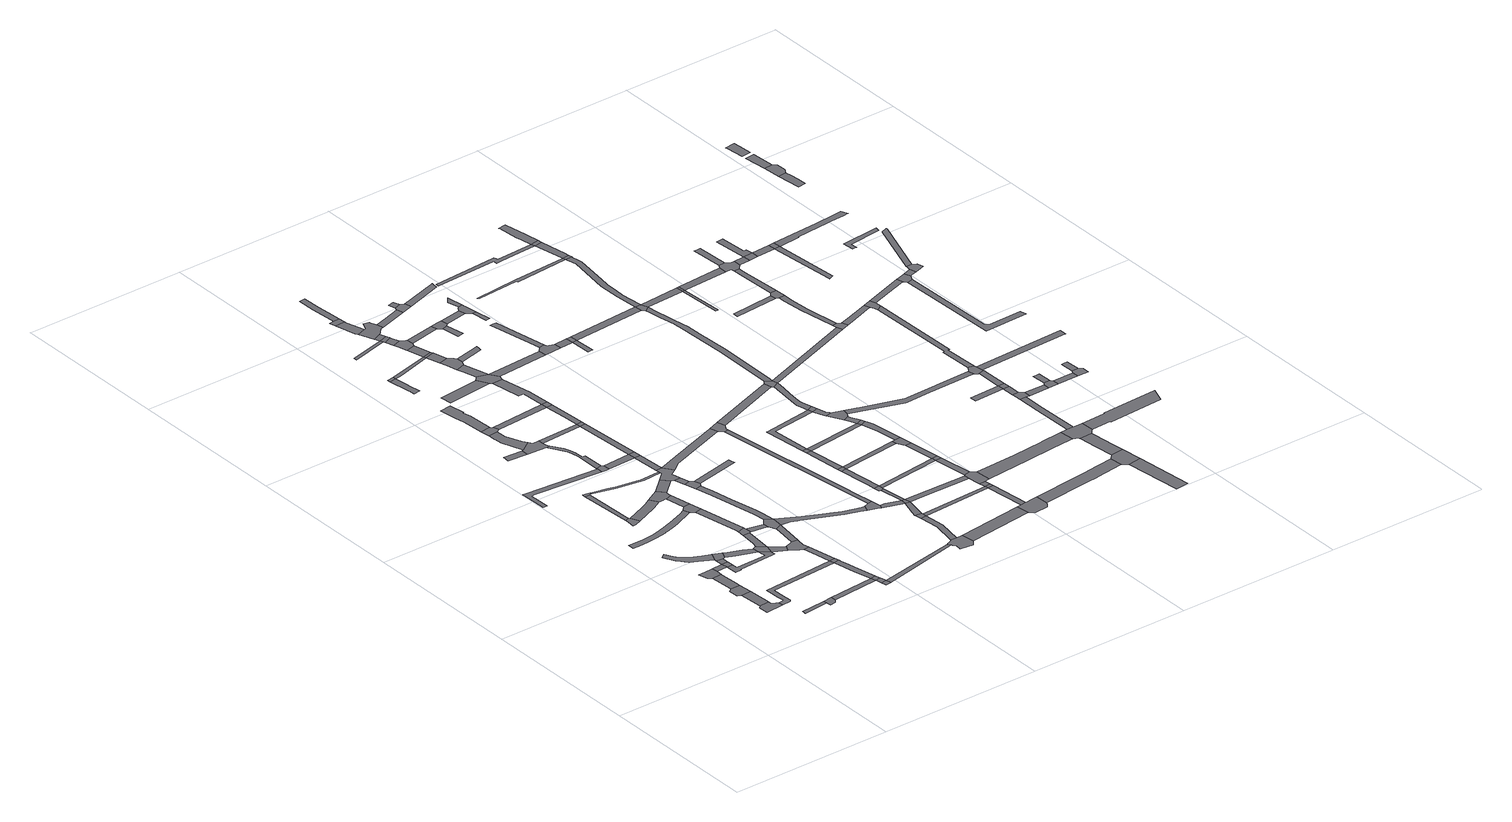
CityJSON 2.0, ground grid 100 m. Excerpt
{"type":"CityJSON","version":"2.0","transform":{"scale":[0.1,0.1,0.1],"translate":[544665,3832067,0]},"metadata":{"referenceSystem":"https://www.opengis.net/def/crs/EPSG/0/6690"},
"CityObjects":{
"road1":{"type":"Road","geometry":[{"type":"MultiSurface","lod":"1","boundaries":[[[0,1,2,3,4,5,6,7,8]]]}]},
"road2":{"type":"Road","attributes":{"RoadStructureAttribute.sectionType":"1"},"geometry":[{"type":"MultiSurface","lod":"1","boundaries":[[[9,10,11,12,4,3]]]}]},
"road3":{"type":"Road","geometry":[{"type":"MultiSurface","lod":"1","boundaries":[[[13,14,15,16,11,10]]]}]},
"road4":{"type":"Road","attributes":{"RoadStructureAttribute.sectionType":"1"},"geometry":[{"type":"MultiSurface","lod":"1","boundaries":[[[17,18,19,20,21,14,13]]]}]},
"road5":{"type":"Road","geometry":[{"type":"MultiSurface","lod":"1","boundaries":[[[22,23,24,25,20,19,26]]]}]},
"road6":{"type":"Road","geometry":[{"type":"MultiSurface","lod":"1","boundaries":[[[27,28,29,30,31,32]]]}]},
"road7":{"type":"Road","attributes":{"RoadStructureAttribute.sectionType":"1"},"geometry":[{"type":"MultiSurface","lod":"1","boundaries":[[[33,34,35,36,37,38,39,40,41,42,43,44,45,46,47,48,49,50,51]]]}]},
"road8":{"type":"Road","attributes":{"RoadStructureAttribute.sectionType":"1"},"geometry":[{"type":"MultiSurface","lod":"1","boundaries":[[[52,22,26,53]]]}]},
"road9":{"type":"Road","geometry":[{"type":"MultiSurface","lod":"1","boundaries":[[[54,52,53,55]]]}]},
"road10":{"type":"Road","geometry":[{"type":"MultiSurface","lod":"1","boundaries":[[[56,27,32,57,58,59,60,61]]]}]},
"road11":{"type":"Road","attributes":{"RoadStructureAttribute.sectionType":"1"},"geometry":[{"type":"MultiSurface","lod":"1","boundaries":[[[62,63,52,54,64,65,66]]]}]},
"road12":{"type":"Road","geometry":[{"type":"MultiSurface","lod":"1","boundaries":[[[51,50,62,66,67,68]]]}]},
"road13":{"type":"Road","geometry":[{"type":"MultiSurface","lod":"1","boundaries":[[[69,70,71,72,73,74,75]]]}]},
"road14":{"type":"Road","attributes":{"RoadStructureAttribute.sectionType":"1"},"geometry":[{"type":"MultiSurface","lod":"1","boundaries":[[[76,77,78,79,80,8,7,81,82,83,84,85,86]]]}]},
"road15":{"type":"Road","attributes":{"RoadStructureAttribute.sectionType":"1"},"geometry":[{"type":"MultiSurface","lod":"1","boundaries":[[[87,88,89,90,91,92,93,94,95,96,97,98,99,100,101,102,103,104,105,106,107,108,109,110,111,112,113,114,115]]]}]},
"road16":{"type":"Road","attributes":{"RoadStructureAttribute.sectionType":"1"},"geometry":[{"type":"MultiSurface","lod":"1","boundaries":[[[116,117,118,119,120,121,122,123,124,55,53,125,126,127,128,129,130,131,132,133,134,135,136,137,138]]]}]},
"road17":{"type":"Road","attributes":{"RoadStructureAttribute.sectionType":"1"},"geometry":[{"type":"MultiSurface","lod":"1","boundaries":[[[139,140,141,70,69]]]}]},
"road18":{"type":"Road","attributes":{"RoadStructureAttribute.sectionType":"1"},"geometry":[{"type":"MultiSurface","lod":"1","boundaries":[[[142,143,68,67,144,116,145]]]}]},
"road19":{"type":"Road","geometry":[{"type":"MultiSurface","lod":"1","boundaries":[[[146,147,148,141,140,149,150]]]}]},
"road20":{"type":"Road","attributes":{"RoadStructureAttribute.sectionType":"1"},"geometry":[{"type":"MultiSurface","lod":"1","boundaries":[[[151,152,153,154,155,156,157,158,159,160,161,162]]]}]},
"road21":{"type":"Road","attributes":{"RoadStructureAttribute.sectionType":"1"},"geometry":[{"type":"MultiSurface","lod":"1","boundaries":[[[163,56,61,164]]]}]},
"road22":{"type":"Road","attributes":{"RoadStructureAttribute.sectionType":"1"},"geometry":[{"type":"MultiSurface","lod":"1","boundaries":[[[165,166,167,75,74,168,169]]]}]},
"road23":{"type":"Road","geometry":[{"type":"MultiSurface","lod":"1","boundaries":[[[170,145,116,138,171]]]}]},
"road24":{"type":"Road","attributes":{"RoadStructureAttribute.sectionType":"1"},"geometry":[{"type":"MultiSurface","lod":"1","boundaries":[[[172,173,174,175]]]}]},
"road25":{"type":"Road","attributes":{"RoadStructureAttribute.sectionType":"1"},"geometry":[{"type":"MultiSurface","lod":"1","boundaries":[[[176,177,170,171,178]]]}]},
"road26":{"type":"Road","attributes":{"RoadStructureAttribute.sectionType":"1"},"geometry":[{"type":"MultiSurface","lod":"1","boundaries":[[[171,138,179,180,181]]]}]},
"road27":{"type":"Road","geometry":[{"type":"MultiSurface","lod":"1","boundaries":[[[182,183,184,176,178,185,186]]]}]},
"road28":{"type":"Road","geometry":[{"type":"MultiSurface","lod":"1","boundaries":[[[187,188,189,190]]]}]},
"road29":{"type":"Road","attributes":{"RoadStructureAttribute.sectionType":"1"},"geometry":[{"type":"MultiSurface","lod":"1","boundaries":[[[191,192,164,193,188,187]]]}]},
"road30":{"type":"Road","geometry":[{"type":"MultiSurface","lod":"1","boundaries":[[[194,163,164,192]]]}]},
"road31":{"type":"Road","attributes":{"RoadStructureAttribute.sectionType":"1"},"geometry":[{"type":"MultiSurface","lod":"1","boundaries":[[[195,196,197,198,86,199,200,163,194]]]}]},
"road32":{"type":"Road","attributes":{"RoadStructureAttribute.sectionType":"1"},"geometry":[{"type":"MultiSurface","lod":"1","boundaries":[[[201,202,203,184,183]]]}]},
"road33":{"type":"Road","geometry":[{"type":"MultiSurface","lod":"1","boundaries":[[[204,205,181,180,206,207,208,209,210,211,212]]]}]},
"road34":{"type":"Road","geometry":[{"type":"MultiSurface","lod":"1","boundaries":[[[213,76,86,198]]]}]},
"road35":{"type":"Road","geometry":[{"type":"MultiSurface","lod":"1","boundaries":[[[214,215,216,87,115,202,201]]]}]},
"road36":{"type":"Road","geometry":[{"type":"MultiSurface","lod":"1","boundaries":[[[217,165,169,218,219,220,221,222,223,224]]]}]},
"road37":{"type":"Road","attributes":{"RoadStructureAttribute.sectionType":"1"},"geometry":[{"type":"MultiSurface","lod":"1","boundaries":[[[208,207,225,226,227,76,213]]]}]},
"road38":{"type":"Road","attributes":{"RoadStructureAttribute.sectionType":"1"},"geometry":[{"type":"MultiSurface","lod":"1","boundaries":[[[228,229,230,231,232,150,149,233,234,235,236,237,238]]]}]},
"road39":{"type":"Road","attributes":{"RoadStructureAttribute.sectionType":"1"},"geometry":[{"type":"MultiSurface","lod":"1","boundaries":[[[239,221,220,215,214]]]}]},
"road40":{"type":"Road","attributes":{"RoadStructureAttribute.sectionType":"1"},"geometry":[{"type":"MultiSurface","lod":"1","boundaries":[[[240,241,242,243,244,245,246,247,248]]]}]},
"road41":{"type":"Road","attributes":{"RoadStructureAttribute.sectionType":"1"},"geometry":[{"type":"MultiSurface","lod":"1","boundaries":[[[186,185,249,250,251]]]}]},
"road42":{"type":"Road","geometry":[{"type":"MultiSurface","lod":"1","boundaries":[[[252,248,247,175,174,253,254,255,256,257,258]]]}]},
"road43":{"type":"Road","geometry":[{"type":"MultiSurface","lod":"1","boundaries":[[[259,260,261,243,242,262,263,264]]]}]},
"road44":{"type":"Road","geometry":[{"type":"MultiSurface","lod":"1","boundaries":[[[265,266,267,162,161,268,269,270,271]]]}]},
"road45":{"type":"Road","attributes":{"RoadStructureAttribute.sectionType":"1"},"geometry":[{"type":"MultiSurface","lod":"1","boundaries":[[[272,273,274,275,276,277,278,261,260]]]}]},
"road46":{"type":"Road","attributes":{"RoadStructureAttribute.sectionType":"1"},"geometry":[{"type":"MultiSurface","lod":"1","boundaries":[[[279,280,281,282,283,204,212]]]}]},
"road47":{"type":"Road","attributes":{"RoadStructureAttribute.sectionType":"1"},"geometry":[{"type":"MultiSurface","lod":"1","boundaries":[[[284,285,286,287,288,254,253,289,290,291,292,293,294,266,265]]]}]},
"road48":{"type":"Road","attributes":{"RoadStructureAttribute.sectionType":"1"},"geometry":[{"type":"MultiSurface","lod":"1","boundaries":[[[295,217,224,296]]]}]},
"road49":{"type":"Road","geometry":[{"type":"MultiSurface","lod":"1","boundaries":[[[297,298,299,300,301,302,251,250,303,304,282,281,305]]]}]},
"road50":{"type":"Road","geometry":[{"type":"MultiSurface","lod":"1","boundaries":[[[306,307,308,309,310,311,312,313,314]]]}]},
"road51":{"type":"Road","attributes":{"RoadStructureAttribute.sectionType":"1"},"geometry":[{"type":"MultiSurface","lod":"1","boundaries":[[[315,316,317,318,319,320,321,322,323,324,325,297,305]]]}]},
"road52":{"type":"Road","attributes":{"RoadStructureAttribute.sectionType":"1"},"geometry":[{"type":"MultiSurface","lod":"1","boundaries":[[[326,327,271,270,328,329]]]}]},
"road53":{"type":"Road","geometry":[{"type":"MultiSurface","lod":"1","boundaries":[[[330,331,310,309]]]}]},
"road54":{"type":"Road","attributes":{"RoadStructureAttribute.sectionType":"1"},"geometry":[{"type":"MultiSurface","lod":"1","boundaries":[[[332,333,334,335,336]]]}]},
"road55":{"type":"Road","geometry":[{"type":"MultiSurface","lod":"1","boundaries":[[[336,335,323,322,337,338,339]]]}]},
"road56":{"type":"Road","geometry":[{"type":"MultiSurface","lod":"1","boundaries":[[[340,341,342,238,237,343,344,295,296,345,333,332,346,347,348]]]}]},
"road57":{"type":"Road","attributes":{"RoadStructureAttribute.sectionType":"1"},"geometry":[{"type":"MultiSurface","lod":"1","boundaries":[[[349,258,257,350]]]}]},
"road58":{"type":"Road","attributes":{"RoadStructureAttribute.sectionType":"1"},"geometry":[{"type":"MultiSurface","lod":"1","boundaries":[[[351,187,190,352,353]]]}]},
"road59":{"type":"Road","attributes":{"RoadStructureAttribute.sectionType":"1"},"geometry":[{"type":"MultiSurface","lod":"1","boundaries":[[[354,264,263,355]]]}]},
"road60":{"type":"Road","attributes":{"RoadStructureAttribute.sectionType":"1"},"geometry":[{"type":"MultiSurface","lod":"1","boundaries":[[[356,329,341,340]]]}]},
"road61":{"type":"Road","geometry":[{"type":"MultiSurface","lod":"1","boundaries":[[[357,326,329,356]]]}]},
"road62":{"type":"Road","attributes":{"RoadStructureAttribute.sectionType":"1"},"geometry":[{"type":"MultiSurface","lod":"1","boundaries":[[[358,359,360,361]]]}]},
"road63":{"type":"Road","attributes":{"RoadStructureAttribute.sectionType":"1"},"geometry":[{"type":"MultiSurface","lod":"1","boundaries":[[[362,350,326,357]]]}]},
"road64":{"type":"Road","attributes":{"RoadStructureAttribute.sectionType":"1"},"geometry":[{"type":"MultiSurface","lod":"1","boundaries":[[[363,330,309,364,365]]]}]},
"road65":{"type":"Road","attributes":{"RoadStructureAttribute.sectionType":"1"},"geometry":[{"type":"MultiSurface","lod":"1","boundaries":[[[366,367,368,369,370,371,305,281,372,373,374,375,376,377,378]]]}]},
"road66":{"type":"Road","attributes":{"RoadStructureAttribute.sectionType":"1"},"geometry":[{"type":"MultiSurface","lod":"1","boundaries":[[[379,380,381,382]]]}]},
"road67":{"type":"Road","geometry":[{"type":"MultiSurface","lod":"1","boundaries":[[[383,349,350,362]]]}]},
"road68":{"type":"Road","attributes":{"RoadStructureAttribute.sectionType":"1"},"geometry":[{"type":"MultiSurface","lod":"1","boundaries":[[[384,385,386,339,338]]]}]},
"road69":{"type":"Road","attributes":{"RoadStructureAttribute.sectionType":"1"},"geometry":[{"type":"MultiSurface","lod":"1","boundaries":[[[387,388,355,389,390,349,383]]]}]},
"road70":{"type":"Road","geometry":[{"type":"MultiSurface","lod":"1","boundaries":[[[391,354,355,388]]]}]},
"road71":{"type":"Road","attributes":{"RoadStructureAttribute.sectionType":"1"},"geometry":[{"type":"MultiSurface","lod":"1","boundaries":[[[392,393,394,395,354,391,396,397]]]}]},
"road72":{"type":"Road","geometry":[{"type":"MultiSurface","lod":"1","boundaries":[[[398,399,400,358,361,392,397,401,402,403]]]}]},
"road73":{"type":"Road","attributes":{"RoadStructureAttribute.sectionType":"1"},"geometry":[{"type":"MultiSurface","lod":"1","boundaries":[[[404,405,406,407,408,409]]]}]},
"road74":{"type":"Road","attributes":{"RoadStructureAttribute.sectionType":"1"},"geometry":[{"type":"MultiSurface","lod":"1","boundaries":[[[410,411,412,340,348,413,414]]]}]},
"road75":{"type":"Road","attributes":{"RoadStructureAttribute.sectionType":"1"},"geometry":[{"type":"MultiSurface","lod":"1","boundaries":[[[415,416,417,398,403]]]}]},
"road76":{"type":"Road","geometry":[{"type":"MultiSurface","lod":"1","boundaries":[[[418,419,420,406,405]]]}]},
"road77":{"type":"Road","attributes":{"RoadStructureAttribute.sectionType":"1"},"geometry":[{"type":"MultiSurface","lod":"1","boundaries":[[[421,365,422,423]]]}]},
"road78":{"type":"Road","attributes":{"RoadStructureAttribute.sectionType":"1"},"geometry":[{"type":"MultiSurface","lod":"1","boundaries":[[[424,425,379,426]]]}]},
"road79":{"type":"Road","geometry":[{"type":"MultiSurface","lod":"1","boundaries":[[[427,363,365,421]]]}]},
"road80":{"type":"Road","geometry":[{"type":"MultiSurface","lod":"1","boundaries":[[[428,429,426,379,382,430,431]]]}]},
"road81":{"type":"Road","geometry":[{"type":"MultiSurface","lod":"1","boundaries":[[[432,423,422,433,434,416,415,435,436,437,438]]]}]},
"road82":{"type":"Road","attributes":{"RoadStructureAttribute.sectionType":"1"},"geometry":[{"type":"MultiSurface","lod":"1","boundaries":[[[439,440,363,427]]]}]},
"road83":{"type":"Road","attributes":{"RoadStructureAttribute.sectionType":"1"},"geometry":[{"type":"MultiSurface","lod":"1","boundaries":[[[431,430,441,442]]]}]},
"road84":{"type":"Road","geometry":[{"type":"MultiSurface","lod":"1","boundaries":[[[443,442,441,444,440,439,445,446,447]]]}]},
"road85":{"type":"Road","geometry":[{"type":"MultiSurface","lod":"1","boundaries":[[[448,449,409,408,425,424,450,451,452,453,454,455,456,457,458]]]}]},
"road86":{"type":"Road","geometry":[{"type":"MultiSurface","lod":"1","boundaries":[[[459,460,461,462,463,464,465,351,353,466,467,468,469,470,471,472,473,474]]]}]},
"road87":{"type":"Road","attributes":{"RoadStructureAttribute.sectionType":"1"},"geometry":[{"type":"MultiSurface","lod":"1","boundaries":[[[475,476,477,478,479,480,481,419,418]]]}]},
"road88":{"type":"Road","geometry":[{"type":"MultiSurface","lod":"1","boundaries":[[[482,483,484,378,377,485,486,487]]]}]},
"road89":{"type":"Road","attributes":{"RoadStructureAttribute.sectionType":"1"},"geometry":[{"type":"MultiSurface","lod":"1","boundaries":[[[488,489,490,491,462,461]]]}]},
"road90":{"type":"Road","geometry":[{"type":"MultiSurface","lod":"1","boundaries":[[[492,493,494,495,438,437]]]}]},
"road91":{"type":"Road","geometry":[{"type":"MultiSurface","lod":"1","boundaries":[[[496,497,490,489,498,499]]]}]},
"road92":{"type":"Road","attributes":{"RoadStructureAttribute.sectionType":"1"},"geometry":[{"type":"MultiSurface","lod":"1","boundaries":[[[500,487,486,501,502]]]}]},
"road93":{"type":"Road","attributes":{"RoadStructureAttribute.sectionType":"1"},"geometry":[{"type":"MultiSurface","lod":"1","boundaries":[[[503,447,446,504]]]}]},
"road94":{"type":"Road","attributes":{"RoadStructureAttribute.sectionType":"1"},"geometry":[{"type":"MultiSurface","lod":"1","boundaries":[[[501,505,496,499,506,507]]]}]},
"road95":{"type":"Road","attributes":{"RoadStructureAttribute.sectionType":"1"},"geometry":[{"type":"MultiSurface","lod":"1","boundaries":[[[508,509,510,511,483,482]]]}]},
"road96":{"type":"Road","attributes":{"RoadStructureAttribute.sectionType":"1"},"geometry":[{"type":"MultiSurface","lod":"1","boundaries":[[[512,403,402,513]]]}]},
"road97":{"type":"Road","attributes":{"RoadStructureAttribute.sectionType":"1"},"geometry":[{"type":"MultiSurface","lod":"1","boundaries":[[[514,515,454,453,516]]]}]},
"road98":{"type":"Road","geometry":[{"type":"MultiSurface","lod":"1","boundaries":[[[502,501,507,517]]]}]},
"road99":{"type":"Road","attributes":{"RoadStructureAttribute.sectionType":"1"},"geometry":[{"type":"MultiSurface","lod":"1","boundaries":[[[518,519,502,517]]]}]},
"road100":{"type":"Road","geometry":[{"type":"MultiSurface","lod":"1","boundaries":[[[520,521,522,519,518,523]]]}]},
"road101":{"type":"Road","geometry":[{"type":"MultiSurface","lod":"1","boundaries":[[[524,525,526,411,410,414,527,511,510,528,529,530,531]]]}]},
"road102":{"type":"Road","attributes":{"RoadStructureAttribute.sectionType":"1"},"geometry":[{"type":"MultiSurface","lod":"1","boundaries":[[[532,533,534,535,521,520]]]}]},
"road103":{"type":"Road","geometry":[{"type":"MultiSurface","lod":"1","boundaries":[[[536,537,538,539,540]]]}]},
"road104":{"type":"Road","geometry":[{"type":"MultiSurface","lod":"1","boundaries":[[[541,542,543,503,504,544,540,539,545,546]]]}]},
"road105":{"type":"Road","geometry":[{"type":"MultiSurface","lod":"1","boundaries":[[[547,548,533,532]]]}]},
"road106":{"type":"Road","attributes":{"RoadStructureAttribute.sectionType":"1"},"geometry":[{"type":"MultiSurface","lod":"1","boundaries":[[[549,459,474,550]]]}]},
"road107":{"type":"Road","attributes":{"RoadStructureAttribute.sectionType":"1"},"geometry":[{"type":"MultiSurface","lod":"1","boundaries":[[[551,552,548,547]]]}]},
"road108":{"type":"Road","geometry":[{"type":"MultiSurface","lod":"1","boundaries":[[[553,554,555,556,557]]]}]},
"road109":{"type":"Road","attributes":{"RoadStructureAttribute.sectionType":"1"},"geometry":[{"type":"MultiSurface","lod":"1","boundaries":[[[557,556,514,516,558,559]]]}]},
"road110":{"type":"Road","geometry":[{"type":"MultiSurface","lod":"1","boundaries":[[[560,561,552,551]]]}]},
"road111":{"type":"Road","attributes":{"RoadStructureAttribute.sectionType":"1"},"geometry":[{"type":"MultiSurface","lod":"1","boundaries":[[[562,498,489,563]]]}]},
"road112":{"type":"Road","attributes":{"RoadStructureAttribute.sectionType":"1"},"geometry":[{"type":"MultiSurface","lod":"1","boundaries":[[[564,541,546,565]]]}]},
"road113":{"type":"Road","attributes":{"RoadStructureAttribute.sectionType":"1"},"geometry":[{"type":"MultiSurface","lod":"1","boundaries":[[[517,507,566,567,568]]]}]},
"road114":{"type":"Road","geometry":[{"type":"MultiSurface","lod":"1","boundaries":[[[569,570,571,572,512,513,573,574]]]}]},
"road115":{"type":"Road","attributes":{"RoadStructureAttribute.sectionType":"1"},"geometry":[{"type":"MultiSurface","lod":"1","boundaries":[[[575,576,577,578,572,571]]]}]},
"road116":{"type":"Road","attributes":{"RoadStructureAttribute.sectionType":"1"},"geometry":[{"type":"MultiSurface","lod":"1","boundaries":[[[579,520,523,580]]]}]},
"road117":{"type":"Road","attributes":{"RoadStructureAttribute.sectionType":"1"},"geometry":[{"type":"MultiSurface","lod":"1","boundaries":[[[581,582,583,584,559,558]]]}]},
"road118":{"type":"Road","attributes":{"RoadStructureAttribute.sectionType":"1"},"geometry":[{"type":"MultiSurface","lod":"1","boundaries":[[[585,586,587,588,589,590]]]}]},
"road119":{"type":"Road","geometry":[{"type":"MultiSurface","lod":"1","boundaries":[[[591,592,593,594,595,596,564,565,590,589]]]}]},
"road120":{"type":"Road","attributes":{"RoadStructureAttribute.sectionType":"1"},"geometry":[{"type":"MultiSurface","lod":"1","boundaries":[[[597,547,532,598]]]}]},
"road121":{"type":"Road","attributes":{"RoadStructureAttribute.sectionType":"1"},"geometry":[{"type":"MultiSurface","lod":"1","boundaries":[[[599,600,601,602,561,560,603,604]]]}]},
"road122":{"type":"Road","attributes":{"RoadStructureAttribute.sectionType":"1"},"geometry":[{"type":"MultiSurface","lod":"1","boundaries":[[[605,574,573,606,607]]]}]},
"road123":{"type":"Road","geometry":[{"type":"MultiSurface","lod":"1","boundaries":[[[608,609,595,594]]]}]},
"road124":{"type":"Road","attributes":{"RoadStructureAttribute.sectionType":"1"},"geometry":[{"type":"MultiSurface","lod":"1","boundaries":[[[610,526,525,524,531,611]]]}]},
"road125":{"type":"Road","attributes":{"RoadStructureAttribute.sectionType":"1"},"geometry":[{"type":"MultiSurface","lod":"1","boundaries":[[[612,560,551,613]]]}]},
"road126":{"type":"Road","geometry":[{"type":"MultiSurface","lod":"1","boundaries":[[[614,615,616,617,607]]]}]},
"road127":{"type":"Road","geometry":[{"type":"MultiSurface","lod":"1","boundaries":[[[618,619,620,621,622,549,550,623,624,625,626]]]}]},
"road128":{"type":"Road","geometry":[{"type":"MultiSurface","lod":"1","boundaries":[[[627,605,607,617]]]}]},
"road129":{"type":"Road","attributes":{"RoadStructureAttribute.sectionType":"1"},"geometry":[{"type":"MultiSurface","lod":"1","boundaries":[[[628,563,622,621]]]}]},
"road130":{"type":"Road","geometry":[{"type":"MultiSurface","lod":"1","boundaries":[[[629,562,563,628]]]}]},
"road131":{"type":"Road","attributes":{"RoadStructureAttribute.sectionType":"1"},"geometry":[{"type":"MultiSurface","lod":"1","boundaries":[[[630,631,632,562,629]]]}]},
"road132":{"type":"Road","geometry":[{"type":"MultiSurface","lod":"1","boundaries":[[[633,634,635,568,567,636,631,630,637,638,639,640]]]}]},
"road133":{"type":"Road","attributes":{"RoadStructureAttribute.sectionType":"1"},"geometry":[{"type":"MultiSurface","lod":"1","boundaries":[[[641,580,642,643,634,633]]]}]},
"road134":{"type":"Road","geometry":[{"type":"MultiSurface","lod":"1","boundaries":[[[644,579,580,641]]]}]},
"road135":{"type":"Road","attributes":{"RoadStructureAttribute.sectionType":"1"},"geometry":[{"type":"MultiSurface","lod":"1","boundaries":[[[645,646,647,579,644]]]}]},
"road136":{"type":"Road","geometry":[{"type":"MultiSurface","lod":"1","boundaries":[[[648,649,597,598,646,645]]]}]},
"road137":{"type":"Road","geometry":[{"type":"MultiSurface","lod":"1","boundaries":[[[650,599,604,651]]]}]},
"road138":{"type":"Road","attributes":{"RoadStructureAttribute.sectionType":"1"},"geometry":[{"type":"MultiSurface","lod":"1","boundaries":[[[652,653,654,651,604,655,656,657]]]}]},
"road139":{"type":"Road","geometry":[{"type":"MultiSurface","lod":"1","boundaries":[[[657,656,658,659,660,661]]]}]},
"road140":{"type":"Road","attributes":{"RoadStructureAttribute.sectionType":"1"},"geometry":[{"type":"MultiSurface","lod":"1","boundaries":[[[662,663,664,665,666,613,667,668,669,670,671,649,648]]]}]},
"road141":{"type":"Road","attributes":{"RoadStructureAttribute.sectionType":"1"},"geometry":[{"type":"MultiSurface","lod":"1","boundaries":[[[672,659,658,673,612,674]]]}]},
"road142":{"type":"Road","geometry":[{"type":"MultiSurface","lod":"1","boundaries":[[[674,612,613,666]]]}]},
"road143":{"type":"Road","attributes":{"RoadStructureAttribute.sectionType":"1"},"geometry":[{"type":"MultiSurface","lod":"1","boundaries":[[[675,676,677,678,679,680,681,682,683,684,685,599,650]]]}]},
"road144":{"type":"Road","geometry":[{"type":"MultiSurface","lod":"1","boundaries":[[[686,610,611,687,680,679,688]]]}]},
"road145":{"type":"Road","attributes":{"RoadStructureAttribute.sectionType":"1"},"geometry":[{"type":"MultiSurface","lod":"1","boundaries":[[[689,690,627,617,691]]]}]},
"road146":{"type":"Road","attributes":{"RoadStructureAttribute.sectionType":"1"},"geometry":[{"type":"MultiSurface","lod":"1","boundaries":[[[692,693,694,695,618,626,696,697,698,699,700]]]}]},
"road147":{"type":"Road","attributes":{"RoadStructureAttribute.sectionType":"1"},"geometry":[{"type":"MultiSurface","lod":"1","boundaries":[[[701,702,703,704,705,706,707]]]}]},
"road148":{"type":"Road","attributes":{"RoadStructureAttribute.sectionType":"1"},"geometry":[{"type":"MultiSurface","lod":"1","boundaries":[[[708,709,710,711,712,713,714,715,716,717,718,719,720,721,722]]]}]},
"road149":{"type":"Road","attributes":{"RoadStructureAttribute.sectionType":"1"},"geometry":[{"type":"MultiSurface","lod":"1","boundaries":[[[723,724,725,726,727,728,729,730,731,732,733,734,735,736,737,738,739,740,741,742,686,688]]]}]},
"road150":{"type":"Road","attributes":{"RoadStructureAttribute.sectionType":"1"},"geometry":[{"type":"MultiSurface","lod":"1","boundaries":[[[743,744,745,746,640,639,747,748,749,750]]]}]},
"road151":{"type":"Road","geometry":[{"type":"MultiSurface","lod":"1","boundaries":[[[689,691,751,734,733,752]]]}]},
"road152":{"type":"Road","attributes":{"RoadStructureAttribute.sectionType":"1"},"geometry":[{"type":"MultiSurface","lod":"1","boundaries":[[[753,754,755,756,661,660,757,758,759,760,761,762,763]]]}]},
"road153":{"type":"Road","attributes":{"RoadStructureAttribute.sectionType":"1"},"geometry":[{"type":"MultiSurface","lod":"1","boundaries":[[[764,765,766,767,768,689,752,769,770,771,772,773,774,775,776,777,778,779,780,781]]]}]},
"road154":{"type":"Road","attributes":{"RoadStructureAttribute.sectionType":"1"},"geometry":[{"type":"MultiSurface","lod":"1","boundaries":[[[782,688,679,783,784]]]}]},
"road155":{"type":"Road","attributes":{"RoadStructureAttribute.sectionType":"1"},"geometry":[{"type":"MultiSurface","lod":"1","boundaries":[[[785,752,733,786]]]}]},
"road156":{"type":"Road","attributes":{"RoadStructureAttribute.sectionType":"1"},"geometry":[{"type":"MultiSurface","lod":"1","boundaries":[[[787,788,789,790]]]}]},
"road157":{"type":"Road","geometry":[{"type":"MultiSurface","lod":"1","boundaries":[[[791,792,793,692,700,794,788,787]]]}]},
"road158":{"type":"Road","geometry":[{"type":"MultiSurface","lod":"1","boundaries":[[[795,701,707,764,781]]]}]},
"road159":{"type":"Road","attributes":{"RoadStructureAttribute.sectionType":"1"},"geometry":[{"type":"MultiSurface","lod":"1","boundaries":[[[796,797,798,799,701,795]]]}]},
"road160":{"type":"Road","geometry":[{"type":"MultiSurface","lod":"1","boundaries":[[[800,722,721,798,797]]]}]},
"road161":{"type":"Road","attributes":{"RoadStructureAttribute.sectionType":"1"},"geometry":[{"type":"MultiSurface","lod":"1","boundaries":[[[801,802,803,804,786]]]}]},
"road162":{"type":"Road","attributes":{"RoadStructureAttribute.sectionType":"1"},"geometry":[{"type":"MultiSurface","lod":"1","boundaries":[[[805,806,807,808,809,792,791]]]}]},
"road163":{"type":"Road","attributes":{"RoadStructureAttribute.sectionType":"1"},"geometry":[{"type":"MultiSurface","lod":"1","boundaries":[[[810,811,812,813,814,815,816,722,800]]]}]},
"road164":{"type":"Road","geometry":[{"type":"MultiSurface","lod":"1","boundaries":[[[817,743,750,818,819,820,808,807,821,822,823,824,825]]]}]},
"road165":{"type":"Road","geometry":[{"type":"MultiSurface","lod":"1","boundaries":[[[826,785,786,804]]]}]},
"road166":{"type":"Road","geometry":[{"type":"MultiSurface","lod":"1","boundaries":[[[827,828,829,830,831]]]}]},
"road167":{"type":"Road","attributes":{"RoadStructureAttribute.sectionType":"1"},"geometry":[{"type":"MultiSurface","lod":"1","boundaries":[[[832,833,834,835,817,825]]]}]},
"road168":{"type":"Road","attributes":{"RoadStructureAttribute.sectionType":"1"},"geometry":[{"type":"MultiSurface","lod":"1","boundaries":[[[836,837,838,839,840,841]]]}]},
"road169":{"type":"Road","geometry":[{"type":"MultiSurface","lod":"1","boundaries":[[[842,843,844,845,834,833,846,847]]]}]},
"road170":{"type":"Road","attributes":{"RoadStructureAttribute.sectionType":"1"},"geometry":[{"type":"MultiSurface","lod":"1","boundaries":[[[848,849,831,844,843]]]}]},
"road171":{"type":"Road","attributes":{"RoadStructureAttribute.sectionType":"1"},"geometry":[{"type":"MultiSurface","lod":"1","boundaries":[[[850,826,804,851,852]]]}]},
"road172":{"type":"Road","geometry":[{"type":"MultiSurface","lod":"1","boundaries":[[[853,827,831,849]]]}]},
"road173":{"type":"Road","geometry":[{"type":"MultiSurface","lod":"1","boundaries":[[[854,855,856,857,782,784,858,859]]]}]},
"road174":{"type":"Road","attributes":{"RoadStructureAttribute.sectionType":"1"},"geometry":[{"type":"MultiSurface","lod":"1","boundaries":[[[860,861,827,853]]]}]},
"road175":{"type":"Road","attributes":{"RoadStructureAttribute.sectionType":"1"},"geometry":[{"type":"MultiSurface","lod":"1","boundaries":[[[862,863,864,865,866,867,857,856]]]}]},
"road176":{"type":"Road","geometry":[{"type":"MultiSurface","lod":"1","boundaries":[[[868,869,870,871,763,762,872,873,861,860,874,875,876]]]}]},
"road177":{"type":"Road","attributes":{"RoadStructureAttribute.sectionType":"1"},"geometry":[{"type":"MultiSurface","lod":"1","boundaries":[[[877,847,846,878]]]}]},
"road178":{"type":"Road","geometry":[{"type":"MultiSurface","lod":"1","boundaries":[[[879,880,881,882,883,836,841,884,885,865,864]]]}]},
"road179":{"type":"Road","attributes":{"RoadStructureAttribute.sectionType":"1"},"geometry":[{"type":"MultiSurface","lod":"1","boundaries":[[[886,887,888,889,881,880]]]}]},
"road180":{"type":"Road","attributes":{"RoadStructureAttribute.sectionType":"1"},"geometry":[{"type":"MultiSurface","lod":"1","boundaries":[[[890,891,859,858,892,893,894]]]}]},
"road181":{"type":"Road","geometry":[{"type":"MultiSurface","lod":"1","boundaries":[[[895,896,877,878,897,898]]]}]},
"road182":{"type":"Road","attributes":{"RoadStructureAttribute.sectionType":"1"},"geometry":[{"type":"MultiSurface","lod":"1","boundaries":[[[899,900,901,902,823,822,903,904,905]]]}]},
"road183":{"type":"Road","attributes":{"RoadStructureAttribute.sectionType":"1"},"geometry":[{"type":"MultiSurface","lod":"1","boundaries":[[[906,907,908,909,910,911,868,876]]]}]},
"road184":{"type":"Road","geometry":[{"type":"MultiSurface","lod":"1","boundaries":[[[912,913,914,915,916,850,852,917,888,887,918,919]]]}]},
"road185":{"type":"Road","geometry":[{"type":"MultiSurface","lod":"1","boundaries":[[[920,921,922,896,895]]]}]},
"road186":{"type":"Road","geometry":[{"type":"MultiSurface","lod":"1","boundaries":[[[923,924,925,915,914]]]}]},
"road187":{"type":"Road","attributes":{"RoadStructureAttribute.sectionType":"1"},"geometry":[{"type":"MultiSurface","lod":"1","boundaries":[[[898,897,926,927]]]}]},
"road188":{"type":"Road","attributes":{"RoadStructureAttribute.sectionType":"1"},"geometry":[{"type":"MultiSurface","lod":"1","boundaries":[[[928,919,918,929]]]}]},
"road189":{"type":"Road","geometry":[{"type":"MultiSurface","lod":"1","boundaries":[[[930,890,894,931,932,909,908,933]]]}]},
"road190":{"type":"Road","geometry":[{"type":"MultiSurface","lod":"1","boundaries":[[[934,928,929,935]]]}]},
"road191":{"type":"Road","geometry":[{"type":"MultiSurface","lod":"1","boundaries":[[[936,937,927,926,938,939]]]}]},
"road192":{"type":"Road","attributes":{"RoadStructureAttribute.sectionType":"1"},"geometry":[{"type":"MultiSurface","lod":"1","boundaries":[[[940,875,874,941,942]]]}]},
"road193":{"type":"Road","geometry":[{"type":"MultiSurface","lod":"1","boundaries":[[[943,944,945,946,947,928,934]]]}]},
"road194":{"type":"Road","geometry":[{"type":"MultiSurface","lod":"1","boundaries":[[[948,949,950,937,936]]]}]},
"road195":{"type":"Road","attributes":{"RoadStructureAttribute.sectionType":"1"},"geometry":[{"type":"MultiSurface","lod":"1","boundaries":[[[951,934,935,952,953]]]}]},
"road196":{"type":"Road","attributes":{"RoadStructureAttribute.sectionType":"1"},"geometry":[{"type":"MultiSurface","lod":"1","boundaries":[[[954,955,956,957,958,953]]]}]},
"road197":{"type":"Road","attributes":{"RoadStructureAttribute.sectionType":"1"},"geometry":[{"type":"MultiSurface","lod":"1","boundaries":[[[959,930,933,960,961,962,963]]]}]},
"road198":{"type":"Road","geometry":[{"type":"MultiSurface","lod":"1","boundaries":[[[964,951,953,958]]]}]},
"road199":{"type":"Road","geometry":[{"type":"MultiSurface","lod":"1","boundaries":[[[965,966,959,963,967,968,969,970,971]]]}]},
"road200":{"type":"Road","attributes":{"RoadStructureAttribute.sectionType":"1"},"geometry":[{"type":"MultiSurface","lod":"1","boundaries":[[[972,973,974,969,968,975,976,977,978,979]]]}]},
"road201":{"type":"Road","attributes":{"RoadStructureAttribute.sectionType":"1"},"geometry":[{"type":"MultiSurface","lod":"1","boundaries":[[[980,965,971,981,982]]]}]},
"road202":{"type":"Road","geometry":[{"type":"MultiSurface","lod":"1","boundaries":[[[983,984,980,982,985,986,987,988]]]}]},
"road203":{"type":"Road","attributes":{"RoadStructureAttribute.sectionType":"1"},"geometry":[{"type":"MultiSurface","lod":"1","boundaries":[[[989,990,991,992,993,994,964,958,995,996,997,998,999,1000,1001,1002,1003]]]}]},
"road204":{"type":"Road","geometry":[{"type":"MultiSurface","lod":"1","boundaries":[[[1004,1005,1006,1007,1008,1009,1010,1011]]]}]},
"road205":{"type":"Road","attributes":{"RoadStructureAttribute.sectionType":"1"},"geometry":[{"type":"MultiSurface","lod":"1","boundaries":[[[1012,1013,1014,983,988]]]}]},
"road206":{"type":"Road","attributes":{"RoadStructureAttribute.sectionType":"1"},"geometry":[{"type":"MultiSurface","lod":"1","boundaries":[[[1015,1016,1017,1018,1019,1020]]]}]},
"road207":{"type":"Road","geometry":[{"type":"MultiSurface","lod":"1","boundaries":[[[1021,1022,1018,1017,1023,1024]]]}]},
"road208":{"type":"Road","attributes":{"RoadStructureAttribute.sectionType":"1"},"geometry":[{"type":"MultiSurface","lod":"1","boundaries":[[[1025,1026,1022,1021]]]}]},
"road209":{"type":"Road","geometry":[{"type":"MultiSurface","lod":"1","boundaries":[[[1027,1028,1029,1030,1031,1032]]]}]}
},
"vertices":[
[366,393,0],[351,402,0],[341,408,0],[340,425,0],[280,422,0],[265,407,0],[269,347,0],[379,354,0],[377,386,0],
[339,445,0],[332,569,0],[272,566,0],[278,456,0],
[328,654,0],[268,651,0],[246,636,0],[249,577,0],
[327,679,0],[321,790,0],[321,802,0],[261,799,0],[262,770,0],
[317,877,0],[272,874,0],[224,872,0],[238,812,0],[320,838,0],
[573,251,0],[422,238,0],[420,226,0],[417,213,0],[421,213,0],[575,230,0],
[357,1012,0],[337,1022,0],[294,1042,0],[264,1066,0],[255,1076,0],[241,1091,0],[226,1116,0],[216,1139,0],[211,1151,0],[182,1131,0],[186,1124,0],[219,1061,0],[223,1053,0],[225,1051,0],[246,1021,0],[263,1004,0],[306,981,0],[385,940,0],[406,992,0],
[387,882,0],[390,842,0],
[427,883,0],[428,843,0],
[627,256,0],[578,199,0],[612,203,0],[615,206,0],[626,220,0],[630,225,0],
[385,926,0],[386,908,0],[426,917,0],[426,919,0],[426,923,0],
[440,926,0],[459,970,0],
[294,1554,0],[267,1546,0],[267,1540,0],[264,1481,0],[286,1481,0],[323,1496,0],[300,1551,0],
[854,555,0],[407,525,0],[411,432,0],[413,395,0],[406,388,0],[433,358,0],[441,371,0],[440,379,0],[439,427,0],[437,501,0],[860,527,0],
[570,1442,0],[530,1421,0],[513,1415,0],[511,1414,0],[463,1396,0],[381,1367,0],[380,1367,0],[350,1359,0],[294,1344,0],[214,1336,0],[122,1337,0],[122,1300,0],[159,1298,0],[219,1298,0],[286,1307,0],[355,1319,0],[356,1320,0],[358,1320,0],[367,1323,0],[371,1323,0],[391,1329,0],[416,1335,0],[466,1353,0],[518,1374,0],[526,1377,0],[566,1396,0],[572,1398,0],[581,1403,0],[585,1404,0],
[618,860,0],[621,834,0],[622,828,0],[623,820,0],[623,816,0],[623,812,0],[462,809,0],[429,808,0],[428,827,0],[391,814,0],[393,785,0],[393,773,0],[424,773,0],[429,772,0],[429,774,0],[429,777,0],[429,781,0],[433,781,0],[624,789,0],[648,790,0],[671,791,0],[669,816,0],[669,818,0],
[291,1569,0],[281,1871,0],[251,1870,0],
[563,927,0],[488,958,0],[499,904,0],[616,904,0],
[273,1891,0],[252,1894,0],[251,1884,0],[296,1874,0],[296,1884,0],
[33,2089,0],[11,2091,0],[6,2089,0],[6,2083,0],[7,2075,0],[10,1924,0],[35,1921,0],[33,2021,0],[32,2049,0],[49,2054,0],[476,2016,0],[478,2052,0],
[912,280,0],[920,248,0],
[494,1638,0],[451,1614,0],[419,1598,0],[461,1553,0],[523,1585,0],
[641,915,0],[683,871,0],
[164,2452,0],[161,2410,0],[280,2401,0],[283,2444,0],
[659,1046,0],[647,945,0],[701,1041,0],
[674,815,0],[745,776,0],[766,814,0],
[708,1088,0],[706,1102,0],[664,1088,0],[711,1048,0],[710,1088,0],
[964,216,0],[928,210,0],[934,177,0],[971,184,0],
[961,228,0],[955,256,0],[923,238,0],
[948,289,0],
[921,406,0],[904,490,0],[899,515,0],[896,535,0],[861,525,0],[887,386,0],
[652,1393,0],[608,1385,0],[659,1113,0],
[817,831,0],[800,825,0],[801,744,0],[820,734,0],[856,736,0],[848,779,0],[847,783,0],[852,819,0],[854,828,0],
[890,562,0],
[637,1473,0],[592,1465,0],[572,1444,0],
[576,1684,0],[550,1587,0],[554,1588,0],[574,1589,0],[613,1600,0],[611,1630,0],[613,1636,0],[615,1637,0],
[820,732,0],[820,730,0],[830,677,0],
[586,1824,0],[564,1827,0],[439,1850,0],[399,1860,0],[321,1879,0],[394,1847,0],[429,1838,0],[566,1814,0],[599,1809,0],[713,1816,0],[713,1831,0],
[629,1515,0],
[339,2521,0],[301,2616,0],[299,2677,0],[240,2672,0],[243,2628,0],[243,2626,0],[246,2576,0],[293,2451,0],[357,2493,0],
[812,1033,0],[817,1032,0],[814,1067,0],
[373,2468,0],[406,2392,0],[427,2397,0],[416,2415,0],[416,2430,0],[416,2438,0],[414,2469,0],
[307,2726,0],[296,2737,0],[235,2732,0],[312,2685,0],[323,2691,0],[311,2727,0],
[513,2064,0],[478,2058,0],[478,2054,0],[478,2016,0],[504,2013,0],[527,2014,0],[525,2058,0],
[289,2894,0],[279,2944,0],[286,2946,0],[270,3042,0],[199,3030,0],[213,2923,0],[224,2860,0],
[877,993,0],[878,1001,0],[879,1004,0],[837,986,0],[818,833,0],
[510,2198,0],[493,2200,0],[490,2261,0],[482,2295,0],[469,2330,0],[407,2390,0],[409,2386,0],[462,2287,0],[472,2257,0],[477,2217,0],[478,2063,0],
[665,1763,0],[705,1718,0],
[845,1104,0],[842,1100,0],[839,1097,0],[822,1077,0],[820,1075,0],[816,1069,0],[823,1018,0],[836,988,0],[886,1076,0],
[235,3298,0],[234,3301,0],[223,3393,0],[217,3438,0],[176,3432,0],[195,3296,0],[195,3295,0],[199,3257,0],[239,3260,0],
[885,1082,0],[878,1154,0],[876,1180,0],[871,1208,0],[839,1373,0],[815,1502,0],[801,1556,0],[796,1579,0],[759,1571,0],[783,1470,0],[838,1178,0],
[701,2068,0],[699,2068,0],[701,2020,0],[703,2021,0],
[214,3455,0],[174,3450,0],
[765,1713,0],[725,1709,0],[726,1704,0],[741,1644,0],[779,1653,0],
[797,1581,0],[809,1600,0],[800,1639,0],
[750,1852,0],[712,1851,0],[712,1843,0],[714,1807,0],[710,1803,0],[715,1714,0],[756,1751,0],[752,1768,0],[790,1794,0],
[676,2480,0],[677,2452,0],
[1444,306,0],[997,189,0],[1456,286,0],
[659,2755,0],[661,2715,0],
[740,2023,0],
[737,2070,0],
[540,3163,0],[285,3137,0],[293,3063,0],[576,3091,0],
[714,2455,0],
[472,3520,0],[265,3446,0],[476,3506,0],
[1326,884,0],[1222,912,0],[1159,940,0],[1123,956,0],[1019,1005,0],[993,1019,0],[939,999,0],[975,983,0],[986,978,0],[1211,880,0],[1293,852,0],[1330,839,0],[1344,879,0],
[393,3792,0],[175,3735,0],[177,3717,0],[401,3773,0],
[713,2482,0],
[1086,1657,0],[1082,1677,0],[1078,1696,0],
[710,2530,0],[699,2717,0],[669,2579,0],[676,2483,0],
[696,2757,0],
[587,3082,0],[616,2897,0],[650,2897,0],[659,2756,0],[688,2896,0],[652,3082,0],
[563,3191,0],[545,3169,0],[543,3167,0],[655,3091,0],[663,3115,0],[629,3167,0],
[368,4049,0],[368,4061,0],[304,4056,0],[335,3931,0],[343,3914,0],[401,3938,0],
[1198,2004,0],[1196,2010,0],[879,1898,0],[847,1833,0],[1213,1962,0],
[587,3325,0],[529,3309,0],[539,3271,0],
[364,4102,0],[325,4101,0],[297,4096,0],
[535,3521,0],[499,3420,0],[558,3436,0],
[433,3843,0],[381,3822,0],[445,3811,0],
[531,3536,0],
[455,3785,0],[453,3790,0],[405,3764,0],[452,3783,0],
[585,3411,0],[509,3385,0],[517,3353,0],[597,3353,0],[599,3356,0],[600,3357,0],[600,3397,0],
[503,3641,0],[445,3627,0],
[421,3713,0],[474,3730,0],
[505,3710,0],[430,3685,0],[511,3668,0],[513,3668,0],[508,3708,0],
[433,3984,0],[411,3936,0],[442,3853,0],[444,3856,0],[470,3885,0],[494,3892,0],[482,3931,0],[481,3933,0],[474,3949,0],[467,3970,0],[465,3974,0],
[1563,330,0],[1524,325,0],[1522,325,0],[1485,328,0],[1485,325,0],[1459,313,0],[1452,310,0],[1461,279,0],[1463,277,0],[1475,262,0],[1469,227,0],[1469,226,0],[1547,214,0],[1550,218,0],[1557,227,0],[1573,248,0],
[360,4157,0],[352,4259,0],[347,4374,0],[312,4373,0],[316,4260,0],[323,4157,0],[327,4101,0],
[1406,897,0],[1378,892,0],[1372,890,0],[1382,821,0],[1405,813,0],[1414,839,0],
[1549,478,0],[1537,602,0],[1500,597,0],[1514,478,0],
[753,3393,0],[757,3413,0],[760,3433,0],[753,3431,0],
[1494,646,0],[1494,642,0],[1534,629,0],[1535,636,0],
[1448,836,0],[1529,770,0],[1533,806,0],
[696,3740,0],[703,3702,0],
[1503,677,0],[1544,678,0],[1562,769,0],
[1386,1030,0],[1381,1077,0],[1267,1939,0],[1240,1936,0],
[985,3188,0],[989,3137,0],
[660,3986,0],[559,3955,0],[672,3947,0],
[1554,805,0],
[1536,959,0],[1515,956,0],
[1534,996,0],[1499,993,0],[1502,956,0],[1534,971,0],
[1270,2028,0],[1269,2028,0],[1267,2035,0],[1224,1951,0],[1265,1956,0],[1265,1958,0],[1267,1962,0],[1284,1988,0],
[1507,1241,0],[1473,1237,0],[1488,1093,0],[1494,1046,0],
[746,3573,0],[765,3576,0],[784,3578,0],[765,3696,0],[730,3680,0],
[773,3754,0],[758,3751,0],[744,3749,0],[729,3682,0],[767,3698,0],[780,3711,0],
[1502,1268,0],[1469,1265,0],
[1970,376,0],[1980,297,0],
[1477,1501,0],[1444,1497,0],
[693,4061,0],[674,4055,0],[655,4049,0],[667,4009,0],[705,4021,0],
[742,3969,0],[730,4008,0],
[1471,1531,0],[1441,1527,0],
[1968,646,0],[1971,626,0],
[909,3777,0],[920,3735,0],
[1641,768,0],[1952,763,0],[1953,799,0],
[1050,3206,0],[1048,3215,0],[1047,3225,0],[1010,3218,0],[1096,3145,0],[1093,3194,0],
[987,3558,0],[967,3558,0],[947,3557,0],[947,3554,0],
[1926,1044,0],[1929,1016,0],
[970,4040,0],[971,4061,0],[972,4082,0],[965,4080,0],
[950,3708,0],[961,3610,0],[975,3613,0],[988,3615,0],[975,3712,0],[950,3710,0],
[971,3740,0],[963,3789,0],[963,3793,0],[960,3811,0],[932,3807,0],[926,3800,0],
[1870,1312,0],[1874,1282,0],
[1722,1838,0],[1415,1798,0],[1411,1797,0],[1412,1793,0],[1449,1773,0],[1731,1810,0],
[1176,3200,0],[1174,3150,0],[1180,3151,0],
[945,3915,0],[918,3882,0],
[1706,2191,0],[1717,2144,0],
[1841,1573,0],[1851,1545,0],
[1186,3025,0],[1200,3026,0],[1215,3026,0],[1209,3153,0],
[2115,393,0],[2085,390,0],[2037,385,0],[2035,385,0],[1999,380,0],[2013,274,0],[2095,279,0],[2111,302,0],[2119,314,0],
[1206,3201,0],
[2008,630,0],
[2006,650,0],
[2001,688,0],[1962,685,0],[1967,652,0],
[1996,814,0],[1957,806,0],[1958,804,0],[1961,700,0],[2013,689,0],[2019,693,0],[2034,694,0],[2026,791,0],
[1969,1022,0],[1930,1010,0],[1944,908,0],
[1965,1049,0],
[1941,1240,0],[1901,1235,0],[1926,1047,0],
[1930,1320,0],[1892,1315,0],
[1760,1856,0],[1768,1825,0],
[1797,1743,0],[1794,1749,0],[1782,1770,0],[1746,1762,0],[1761,1732,0],[1798,1741,0],
[1807,1640,0],[1844,1658,0],[1860,1679,0],[1866,1719,0],
[1910,1473,0],[1910,1479,0],[1904,1517,0],[1891,1549,0],[1886,1561,0],[1853,1540,0],[1854,1536,0],[1870,1471,0],[1876,1447,0],[1891,1319,0],
[1851,1642,0],[1818,1618,0],[1875,1587,0],
[1743,1921,0],[1742,1936,0],[1747,1995,0],[1766,2132,0],[1769,2155,0],[1730,2134,0],[1706,1936,0],[1706,1913,0],[1715,1870,0],[1721,1843,0],[1722,1840,0],
[1723,2214,0],[1728,2135,0],[1761,2191,0],
[1665,3232,0],[1662,3232,0],[1667,3185,0],
[2662,456,0],[2490,436,0],[2486,435,0],[2412,427,0],[2123,314,0],[2413,346,0],[2490,355,0],[2494,356,0],[2670,377,0],
[1674,3859,0],[1346,3841,0],[1064,3816,0],[1074,3806,0],[1334,3826,0],[1339,3814,0],[1677,3839,0],
[1396,4062,0],[1393,4076,0],[1391,4087,0],[1381,4086,0],[984,4060,0],[984,4050,0],[985,4040,0],[1366,4059,0],[1368,4045,0],[1369,4034,0],[1382,4035,0],[1402,4036,0],[1488,4041,0],[1635,4049,0],[1632,4074,0],
[1761,2193,0],[1762,2209,0],[1762,2211,0],[1766,2608,0],[1760,2806,0],[1757,2906,0],[1756,2919,0],[1753,2920,0],[1720,3140,0],[1716,3175,0],[1715,3188,0],[1683,3162,0],[1687,3140,0],[1697,3066,0],[1717,2961,0],[1713,2961,0],[1718,2908,0],[1728,2606,0],[1723,2217,0],[1723,2216,0],
[2623,833,0],[2488,821,0],[2486,821,0],[2293,805,0],[2315,717,0],[2487,732,0],[2614,742,0],[2631,742,0],
[1675,3174,0],[1700,3232,0],
[2190,1615,0],[2182,1618,0],[1942,1695,0],[1936,1697,0],[1929,1657,0],[2173,1578,0],[2176,1578,0],[2181,1578,0],[2336,1582,0],[2636,1587,0],[2630,1625,0],
[1678,3839,0],[1679,3834,0],[1692,3768,0],[1655,3508,0],[1654,3368,0],[1700,3233,0],[1699,3243,0],[1687,3370,0],[1687,3381,0],[1688,3421,0],[1690,3491,0],[1691,3500,0],[1692,3512,0],[1699,3561,0],[1729,3769,0],[1723,3797,0],[1719,3837,0],[1719,3839,0],
[2365,2408,0],[1771,2156,0],[2377,2374,0],
[1957,3249,0],[1960,3202,0],
[2785,364,0],[2705,355,0],[2744,0,0],[2824,11,0],
[2771,493,0],[2691,485,0],[2666,460,0],[2672,378,0],
[1716,3864,0],
[1713,3890,0],[1688,4056,0],[1637,4049,0],[1672,3869,0],
[1684,4081,0],
[1972,2938,0],[1980,2938,0],[1987,2938,0],[1972,3203,0],
[2761,585,0],[2758,608,0],[2745,725,0],[2665,720,0],[2678,603,0],
[1670,4170,0],[1648,4316,0],[1600,4309,0],[1601,4303,0],[1612,4173,0],[1613,4170,0],[1630,4081,0],
[2670,837,0],[2650,738,0],[2658,733,0],[2665,724,0],[2760,742,0],[2772,756,0],[2769,837,0],[2711,835,0],[2708,836,0],
[1969,3250,0],
[2662,1412,0],[2472,1406,0],[2473,1386,0],[2473,1366,0],[2663,1372,0],
[2707,1091,0],[2707,1230,0],[2665,1230,0],[2667,1090,0],
[2293,2876,0],[2026,2856,0],[2026,2840,0],[2026,2823,0],[2027,2823,0],[2298,2843,0],
[2708,1290,0],[2703,1295,0],[2664,1291,0],[2665,1284,0],[2729,1230,0],[2729,1271,0],
[2703,1299,0],[2702,1372,0],
[2258,3268,0],[1986,3203,0],[2261,3219,0],
[2701,1413,0],
[2414,2428,0],[2397,2439,0],[2393,2442,0],[2360,2437,0],[2428,2392,0],[2415,2427,0],
[2698,1583,0],[2661,1572,0],
[2362,2655,0],[2352,2780,0],[2352,2835,0],[2316,2835,0],[2316,2787,0],[2326,2660,0],
[2652,1657,0],[2649,1653,0],[2635,1631,0],[2631,1626,0],[2641,1587,0],[2659,1573,0],[2698,1593,0],[2690,1635,0],[2689,1650,0],
[2858,1272,0],[2858,1231,0],
[2351,2881,0],[2350,2905,0],[2314,2903,0],[2312,2900,0],[2296,2880,0],[2305,2840,0],[2314,2836,0],
[2336,3145,0],[2334,3198,0],[2300,3196,0],[2303,3146,0],
[2620,2497,0],[2470,2446,0],[2470,2407,0],[2629,2461,0],[2632,2462,0],
[2908,1285,0],[2869,1284,0],[2920,1231,0],[2920,1273,0],
[3279,865,0],[3089,855,0],[2927,847,0],[2927,843,0],[2900,761,0],[2901,755,0],[3247,775,0],
[2680,1865,0],[2693,1865,0],[2683,2436,0],[2650,2415,0],[2658,1862,0],[2645,1860,0],
[2336,3273,0],[2315,3291,0],[2313,3292,0],[2273,3290,0],[2270,3285,0],[2299,3221,0],[2364,3229,0],[2361,3275,0],
[2907,1373,0],[2887,1373,0],[2867,1373,0],
[2303,3490,0],[2283,3489,0],[2263,3488,0],
[3051,1231,0],[3051,1274,0],
[2429,3279,0],[2432,3233,0],
[2670,2513,0],[2632,2460,0],[2642,2436,0],[2682,2477,0],
[2489,3283,0],[2491,3237,0],
[3103,1292,0],[3063,1290,0],[3122,1231,0],[3122,1275,0],
[3268,1654,0],[3266,1609,0],[3269,1609,0],
[2486,3328,0],[2466,3327,0],[2455,3491,0],[2435,3490,0],[2415,3489,0],
[3100,1379,0],[3080,1378,0],[3060,1377,0],
[2606,3291,0],[2609,3244,0],[2609,3243,0],
[2645,2828,0],[2646,2822,0],[2661,2830,0],[2676,2837,0],[2644,3244,0],
[2917,2597,0],[2682,2478,0],[2808,2520,0],[2929,2560,0],[2930,2559,0],
[2641,3293,0],
[2984,2619,0],[2967,2613,0],[2945,2542,0],[2946,2540,0],[2983,2550,0],[2984,2553,0],[2997,2580,0],
[3015,1933,0],[3001,1948,0],[2994,1956,0],[2951,2326,0],[2960,1890,0],[2961,1890,0],[3235,1898,0],[3224,1938,0],
[3033,2635,0],[3008,2583,0],[3047,2596,0],
[3042,2673,0],[3042,2671,0],[3069,2604,0],[3112,2618,0],[3100,2654,0],[3076,2669,0],
[3118,3326,0],[3098,3325,0],[3067,3322,0],[3066,3322,0],[2943,3312,0],[2780,3302,0],[2647,3245,0],[2781,3256,0],[2781,3263,0],[2782,3263,0],[3066,3282,0],[3070,3282,0],[3102,3285,0],[3133,3287,0],[3136,3287,0],
[3162,3080,0],[2923,3055,0],[2930,2987,0],[2944,2987,0],[2957,2987,0],[2957,2988,0],[2954,3030,0],[3156,3052,0],
[3198,3035,0],[3200,3043,0],[3160,3026,0],
[3147,3727,0],[3142,3776,0],[3138,3817,0],[3086,3812,0],[3100,3662,0],[3152,3669,0],
[3130,3924,0],[3077,3919,0],[3155,3849,0],[3152,3909,0],
[3120,4069,0],[3063,4064,0],
[3113,4185,0],[3110,4222,0],[3049,4214,0],[3051,4204,0],[3061,4091,0],[3119,4096,0]
]}
